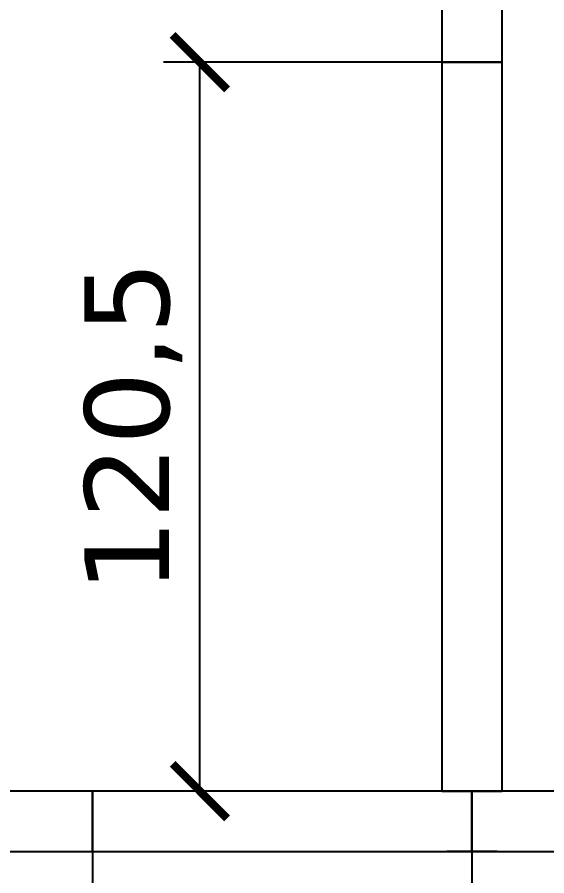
# Model space of a CAD drawing. Header units: centimetres. Extents: x -135 to 5324, y -1304 to 1609.
# Drawn here: x 2218 to 2305.6, y 877.5 to 1019.4 of the extents above; entities that cross this region are included whole.
import ezdxf

# ---------------------------------------------------------------- set-up
doc = ezdxf.new("R2010")
doc.units = ezdxf.units.CM
for name, color, linetype in [('IC_DUVAR_100', 30, 'Continuous'), ('IC_UCLU_H_100', 3, 'Continuous'), ('OZEL_PANEL_OLCU_CM', 3, 'Continuous')]:
    doc.layers.add(name, color=color, linetype=linetype)
doc.styles.add('PORTMAN', font='DejaVuSans.ttf')
doc.dimstyles.new('PORTMAN', dxfattribs={"dimtxt": 14, "dimasz": 9, "dimexe": 6, "dimexo": 5, "dimgap": 4, "dimtad": 1, "dimtxsty": 'PORTMAN', "dimblk": 'ARCHTICK', "dimcen": 2.5, "dimazin": 3, "dimtfac": 0.5, "dimtmove": 2, "dimatfit": 3})

# ---------------------------------------------------------------- blocks, each defined once
blk = doc.blocks.new('BOM_I15_1255p0_IC_K01_SOL_UST')
blk.add_lwpolyline([(0, 103.75), (10, 103.75), (10, 125.5), (0, 125.5)], close=True)
blk = doc.blocks.new('BOM_I13_627p5_IC_DOLU')
blk.add_lwpolyline([(0, 0), (10, 0), (10, 62.75), (0, 62.75)], close=True)
blk = doc.blocks.new('BOM_I15_1255p0_IC_K01_SOL_ALT')
blk.add_lwpolyline([(0, 0), (10, 0), (10, 21.75), (0, 21.75)], close=True)
blk = doc.blocks.new('BOM_I12_1205p0_IC_DOLU')
blk.add_lwpolyline([(0, 0), (10, 0), (10, 120.5), (0, 120.5)], close=True)
blk = doc.blocks.new('BOM_I14_1255p0_IC_DOLU')
blk.add_lwpolyline([(0, 0), (10, 0), (10, 125.5), (0, 125.5)], close=True)
blk = doc.blocks.new('BOM_B05_UCLU_H_100')
for p, q in [((9.17, 5), (5, 5)), ((5, 5), (5, -5)), ((-5, -4.17), (-5, 4.17)), ((5, -4.17), (5, 4.17)), ((5, 0), (-5, 0)), ((-5, 0), (-5, -4.17)), ((5, -4.17), (5, 0)), ((5, -5), (9.17, -5))]:
    blk.add_line(p, q)
blk = doc.blocks.new('_ARCHTICK')
at = {"color": 0, "linetype": 'BYBLOCK', "const_width": 0.15}
blk.add_lwpolyline([(-0.5, -0.5), (0.5, 0.5)], dxfattribs=at)

msp = doc.modelspace()

# ---------------------------------------------------------------- block references
at = {"layer": 'IC_DUVAR_100'}
for name, p in [('BOM_I14_1255p0_IC_DOLU', (2288.25, 1012)), ('BOM_I12_1205p0_IC_DOLU', (2288.25, 891.5))]:
    msp.add_blockref(name, p, dxfattribs=at)
at = {"layer": 'IC_DUVAR_100', "rotation": 270}
for name, p in [('BOM_I15_1255p0_IC_K01_SOL_UST', (2105, 891.5)), ('BOM_I15_1255p0_IC_K01_SOL_ALT', (2293.25, 891.5)), ('BOM_I13_627p5_IC_DOLU', (2230.5, 891.5))]:
    msp.add_blockref(name, p, dxfattribs=at)
at = {"layer": 'IC_UCLU_H_100', "rotation": 90}
msp.add_blockref('BOM_B05_UCLU_H_100', (2293.25, 886.5), dxfattribs=at)

# ---------------------------------------------------------------- dimensions: what is measured, and where the dimension line sits
at = {"layer": 'OZEL_PANEL_OLCU_CM'}
msp.add_linear_dim(base=(2248.25, 891.5), p1=(2298.25, 891.5), p2=(2298.25, 1012), angle=90, dimstyle='PORTMAN', override={"dimtxt": 14, "dimasz": 9, "dimexe": 6, "dimexo": 5, "dimdec": 2, "dimzin": 8, "dimdsep": 44}, dxfattribs=at).render()
msp.add_linear_dim(base=(2230.5, 841.5), p1=(2230.5, 891.5), p2=(2293.25, 891.5), dimstyle='PORTMAN', override={"dimtxt": 14, "dimasz": 9, "dimexe": 6, "dimexo": 5, "dimdec": 2, "dimzin": 8, "dimdsep": 44}, dxfattribs=at).render()

doc.saveas('drawing.dxf')
